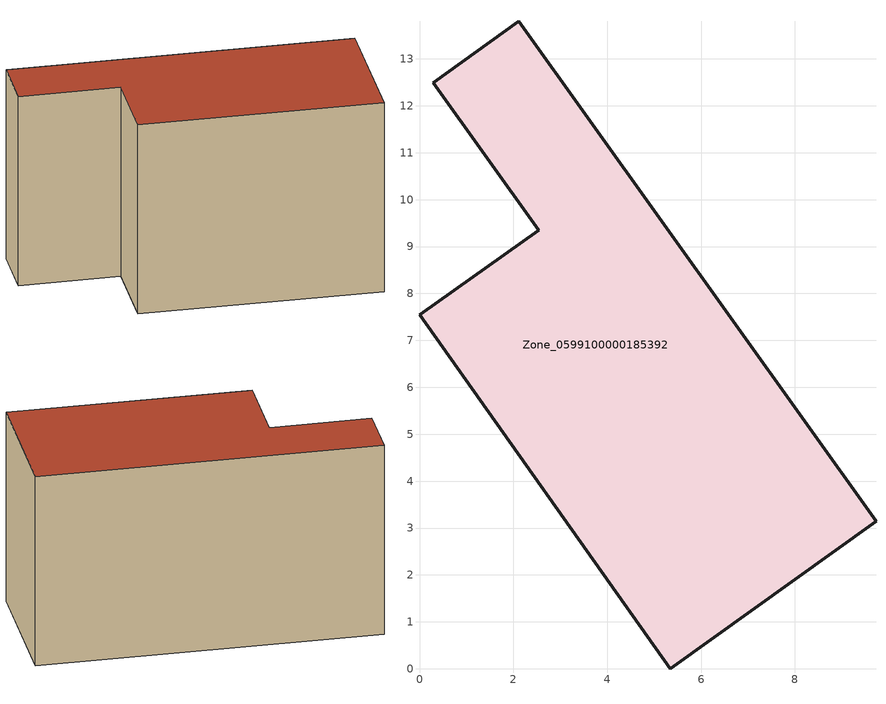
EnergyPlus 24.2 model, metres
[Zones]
Zone_0599100000185392
 floor ground (C_G): 9.73,3.14 5.34,0 0,7.54 2.54,9.35 0.29,12.49 2.12,13.8 z0
 wall outside (C_F): 5.34,0 9.73,3.14 2.12,13.8 0.29,12.49 2.54,9.35 0,7.54 5.34,0 z0:7.78
 roof outside (C_R): 0,7.54 5.34,0 9.73,3.14 2.12,13.8 0.29,12.49 2.54,9.35 z7.78
[BUILDING]
Pand.0599100000185392: North Axis=0; Terrain=City; Loads Convergence Tolerance Value=0.04; Temperature Convergence Tolerance Value=0.4; Solar Distribution=FullExterior; Maximum Number of Warmup Days=25; Minimum Number of Warmup Days=1
[Site:Location]
Rotterdam.The.Hague.AP_ZH_NLD Design_Conditions: Latitude=51.96; Longitude=4.45; Time Zone=1; Elevation=-4.5
[SITE:GROUNDTEMPERATURE:BUILDINGSURFACE]
18, 18, 18, 18, 18, 18, 18, 18, 18, 18, 18, 18
[MATERIAL] Thermal Absorptance=0.9; Solar Absorptance=0.7; Visible Absorptance=0.7
Name | Roughness | Thickness | Conductivity | Density | Specific Heat
G.TI.1975-1991 | MediumSmooth | 0.15 | 0.288461 | 540 | 1210
F.TI.1975-1991 | Rough | 0.3 | 0.230769 | 1920 | 840
R.TI.1975-1991 | MediumRough | 0.2 | 0.153846 | 1500 | 1000
[CONSTRUCTION]
C_G: G.TI.1975-1991
C_F: F.TI.1975-1991
C_R: R.TI.1975-1991
[ZONE]
Zone_0599100000185392: Type=1; Multiplier=1; Ceiling Height=Autocalculate; Volume=Autocalculate; Floor Area=autocalculate; Part of Total Floor Area=Yes
[ZONEINFILTRATION:DESIGNFLOWRATE]
Infil_Zone_0599100000185392: Zone or ZoneList or Space or SpaceList=Zone_0599100000185392; Schedule=AlwaysOn; Design Flow Rate Calculation Method=Flow/Area; Flow Rate per Floor Area=0.003; Constant Term Coefficient=1; Temperature Term Coefficient=0; Velocity Term Coefficient=0; Velocity Squared Term Coefficient=0
[HVACTEMPLATE:ZONE:IDEALLOADSAIRSYSTEM]
Zone_0599100000185392: Maximum Heating Supply Air Temperature=50; Minimum Cooling Supply Air Temperature=13; Maximum Heating Supply Air Humidity Ratio=0.0156; Minimum Cooling Supply Air Humidity Ratio=0.0077; Heating Limit=NoLimit; Cooling Limit=NoLimit; Dehumidification Control Type=ConstantSensibleHeatRatio; Cooling Sensible Heat Ratio=0.7; Dehumidification Setpoint=60; Humidification Control Type=None; Humidification Setpoint=30; Outdoor Air Method=None; Outdoor Air Flow Rate per Person=0.00944; Outdoor Air Flow Rate per Zone Floor Area=0; Outdoor Air Flow Rate per Zone=0; Demand Controlled Ventilation Type=None; Outdoor Air Economizer Type=NoEconomizer; Heat Recovery Type=None; Sensible Heat Recovery Effectiveness=0.7; Latent Heat Recovery Effectiveness=0.65
[ZONECONTROL:THERMOSTAT]
ThermostatControl_Zone_0599100000185392: Zone or ZoneList=Zone_0599100000185392; Control Type Schedule=DualSetpointControlType; Control 1=Thermostat_Zone_0599100000185392; Temperature Difference Between Cutout And Setpoint=0
[THERMOSTATSETPOINT:DUALSETPOINT]
Thermostat_Zone_0599100000185392: Heating Setpoint Temperature Schedule=HeatingSetpoint_Zone_0599100000185392; Cooling Setpoint Temperature Schedule=CoolingSetpoint_Zone_0599100000185392
[SCHEDULE:COMPACT]
HeatingSetpoint_Zone_0599100000185392: Through: 12/31, For: AllDays, Until: 24:00, 21
CoolingSetpoint_Zone_0599100000185392: Through: 12/31, For: AllDays, Until: 24:00, 24
DualSetpointControlType: Through: 12/31, For: AllDays, Until: 24:00, 4
AlwaysOn: Through: 12/31, For: AllDays, Until: 24:00, 1
